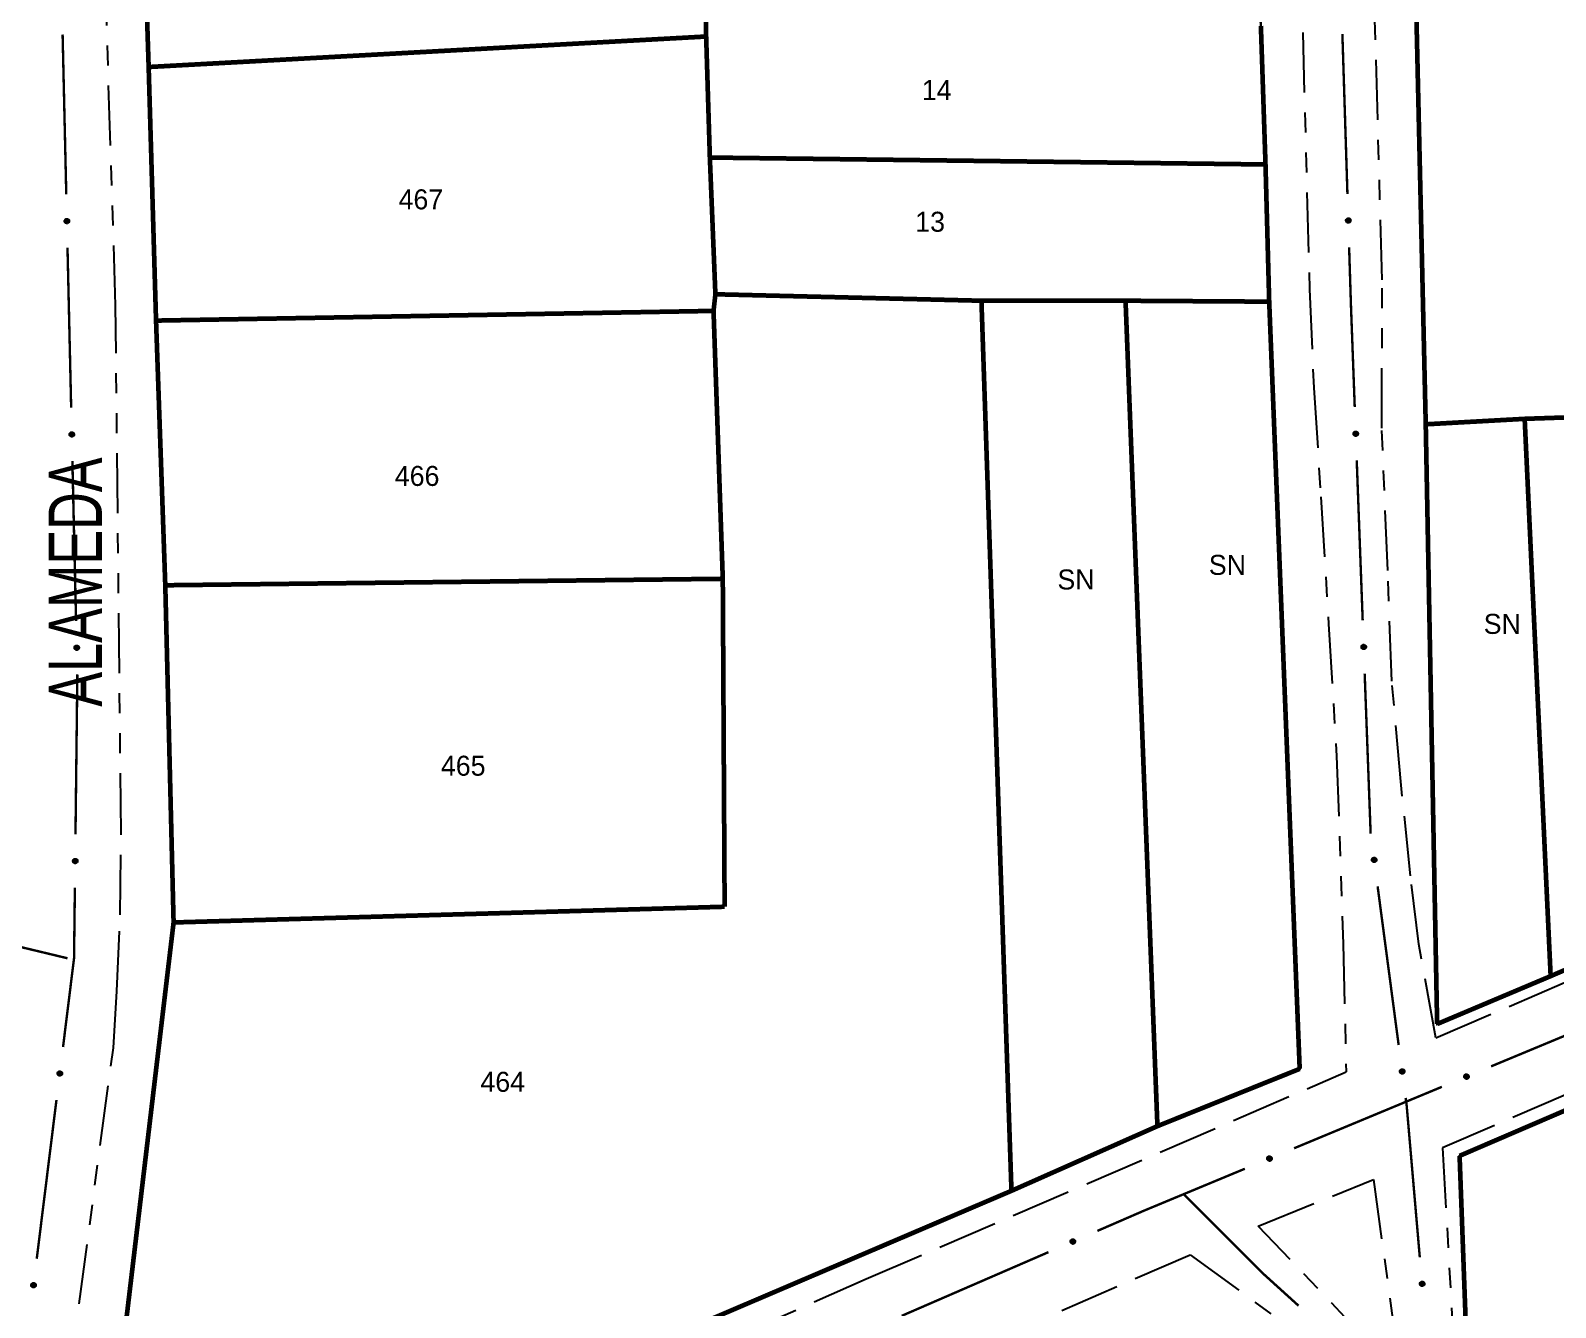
# Model space of a CAD drawing. Extents: x 205807 to 207855, y 4874692 to 4876446.
# Drawn here: x 206263 to 206377.4, y 4875396.5 to 4875492.3 of the extents above; entities that cross this region are included whole.
import ezdxf
from ezdxf.enums import TextEntityAlignment as Align

# ---------------------------------------------------------------- set-up
doc = ezdxf.new("R2010")
doc.units = 0
doc.header["$LTSCALE"] = 1.5
doc.header["$MEASUREMENT"] = 0
doc.linetypes.add('TRACO_11', pattern=[8, 3, -1, 3, -1])
doc.linetypes.add('TRACO_25', pattern=[8, 3, -1, 1, -1, 1, -1])
for name, color, linetype in [('CD_MALHA_LOTES', 7, 'CONTINUOUS'), ('RU-QUADRA', 210, 'CONTINUOUS'), ('SV-EIXO-RUA-N-PAV', 6, 'CONTINUOUS'), ('SV-EIXO-RUA-PAV', 20, 'CONTINUOUS'), ('SV-RUA-NAO-PAV', 7, 'CONTINUOUS'), ('SV-RUA-PAVIM', 7, 'CONTINUOUS'), ('SV-TXT-RUA-N-PAV', 7, 'CONTINUOUS'), ('Th_NmrPort', 1, 'CONTINUOUS')]:
    doc.layers.add(name, color=color, linetype=linetype)
doc.styles.add('ARIAL', font='ARIAL.SHX')

msp = doc.modelspace()

# ---------------------------------------------------------------- linework, layer by layer
at = {"layer": 'CD_MALHA_LOTES', "linetype": 'Continuous', "const_width": 0.35, "flags": 128}
for points in [[(206271.858498, 4875489.53883), (206271.027145, 4875515.276124)], [(206366.616194, 4875507.296839), (206367.633539, 4875462.744145)], [(206313.668611, 4875491.82505), (206313.668611, 4875493.210638)], [(206355.270887, 4875492.621763), (206355.617284, 4875482.229854)], [(206313.668611, 4875491.82505), (206271.858498, 4875489.53883)], [(206313.945729, 4875482.749449), (206313.668611, 4875491.82505)], [(206271.858498, 4875489.53883), (206272.412733, 4875470.521636)], [(206314.361405, 4875472.496099), (206313.945729, 4875482.749449)], [(206313.945729, 4875482.749449), (206355.617284, 4875482.229854)], [(206355.617284, 4875482.229854), (206355.894402, 4875471.941864)], [(206314.222847, 4875471.24907), (206314.361405, 4875472.496099)], [(206334.313871, 4875472.011143), (206314.361405, 4875472.496099)], [(206334.313871, 4875472.011143), (206345.121456, 4875472.011143)], [(206336.565451, 4875405.260448), (206334.313871, 4875472.011143)], [(206345.121456, 4875472.011143), (206355.894402, 4875471.941864)], [(206347.511595, 4875410.110005), (206345.121456, 4875472.011143)], [(206272.412733, 4875470.521636), (206314.222847, 4875471.24907)], [(206314.222847, 4875471.24907), (206314.91564, 4875451.158046)], [(206355.894402, 4875471.941864), (206358.180622, 4875414.405328)], [(206273.105527, 4875450.67309), (206272.412733, 4875470.521636)], [(206367.633539, 4875462.744145), (206375.053163, 4875463.154754)], [(206375.053163, 4875463.154754), (206384.232669, 4875463.462447)], [(206377.001885, 4875421.359793), (206375.053163, 4875463.154754)], [(206367.633539, 4875462.744145), (206368.489046, 4875417.770042)], [(206370.172685, 4875407.883727), (206474.895876, 4875452.904326)], [(206314.91564, 4875451.158046), (206273.105527, 4875450.67309)], [(206273.105527, 4875450.67309), (206273.729041, 4875425.386111)], [(206315.054199, 4875426.563861), (206314.91564, 4875451.158046)], [(206273.729041, 4875425.386111), (206315.054199, 4875426.563861)], [(206267.840293, 4875375.920625), (206273.729041, 4875425.386111)], [(206377.001885, 4875421.359793), (206387.155753, 4875425.770059)], [(206368.489046, 4875417.770042), (206377.001885, 4875421.359793)], [(206358.180622, 4875414.405328), (206347.511595, 4875410.110005)], [(206347.511595, 4875410.110005), (206336.565451, 4875405.260448)], [(206370.643294, 4875395.08176), (206370.172685, 4875407.883727)], [(206336.565451, 4875405.260448), (206267.840293, 4875375.920625)]]:
    msp.add_lwpolyline(points, dxfattribs=at)
at = {"layer": 'RU-QUADRA', "linetype": 'Continuous', "const_width": 0.18, "flags": 128}
msp.add_lwpolyline([(206387.155753, 4875425.770059), (206377.001885, 4875421.359793), (206368.489046, 4875417.770042), (206367.633539, 4875462.744145), (206366.616194, 4875507.296839), (206366.230304, 4875532.800625), (206365.388364, 4875569.775853), (206368.054509, 4875571.459734), (206389.804643, 4875571.740381)], dxfattribs=at)
for points in [[(206351.737638, 4875571.219234), (206318.622088, 4875569.972205), (206296.833719, 4875569.071573), (206269.710836, 4875568.067022), (206270.40363, 4875541.948691), (206270.611468, 4875530.275113), (206271.027145, 4875515.276124), (206271.858498, 4875489.53883), (206272.412733, 4875470.521636), (206273.105527, 4875450.67309), (206273.729041, 4875425.386111), (206267.840293, 4875375.920625), (206336.565451, 4875405.260448), (206347.511595, 4875410.110005), (206358.180622, 4875414.405328), (206355.894402, 4875471.941864), (206355.617284, 4875482.229854), (206355.270887, 4875492.621763), (206354.578093, 4875504.780296), (206353.74674, 4875522.065505)], [(206370.172685, 4875407.883727), (206370.639646, 4875393.874907), (206491.348981, 4875361.36277), (206477.4569, 4875454.404684)]]:
    msp.add_lwpolyline(points, close=True, dxfattribs=at)
at = {"layer": 'SV-EIXO-RUA-N-PAV', "const_width": 0.18}
for points in [[(206265.405051, 4875491.9771), (206265.680208, 4875479.980255)], [(206361.382448, 4875492.017127), (206361.761207, 4875480.023106)], [(206265.771927, 4875475.981307), (206266.047084, 4875463.984462)], [(206361.88746, 4875476.025099), (206362.013713, 4875472.027092)], [(206362.013713, 4875472.027092), (206362.026344, 4875471.62709)], [(206362.026344, 4875471.62709), (206362.30937, 4875464.032563)], [(206266.138803, 4875459.985514), (206266.41396, 4875447.988669)], [(206362.458335, 4875460.035338), (206362.90523, 4875448.043662)], [(206266.509005, 4875443.844698), (206266.371166, 4875431.99056)], [(206266.505679, 4875443.989721), (206266.509005, 4875443.844698)], [(206363.054195, 4875444.046437), (206363.501089, 4875432.054762)], [(206266.324658, 4875427.990831), (206266.266522, 4875422.991169)], [(206364.025538, 4875428.089343), (206365.602114, 4875416.19336)], [(206260.698352, 4875423.919686), (206265.559946, 4875422.751396)], [(206266.266522, 4875422.991169), (206266.263143, 4875422.700577)], [(206266.263143, 4875422.700577), (206265.436598, 4875416.042295)], [(206265.559946, 4875422.751396), (206265.771419, 4875422.700577)], [(206264.943828, 4875412.072764), (206263.46552, 4875400.16417)], [(206366.127639, 4875412.228032), (206366.205996, 4875411.636793)], [(206366.205996, 4875411.636793), (206367.187832, 4875400.275548)], [(206349.487388, 4875404.998522), (206355.144243, 4875399.341668)], [(206355.144243, 4875399.341668), (206355.388074, 4875399.097837)], [(206355.388074, 4875399.097837), (206358.096508, 4875396.643318)]]:
    msp.add_lwpolyline(points, dxfattribs=at)
at = {"layer": 'SV-EIXO-RUA-N-PAV'}
for points in [[(206265.832824, 4875478.126948), (206265.868667, 4875478.093671), (206265.892667, 4875478.057742), (206265.904059, 4875478.022014), (206265.905894, 4875477.987817), (206265.90383, 4875477.95262), (206265.893921, 4875477.917594), (206265.874311, 4875477.881155), (206265.841182, 4875477.844966), (206265.802761, 4875477.822799), (206265.768331, 4875477.809756), (206265.732782, 4875477.80579), (206265.698624, 4875477.808367), (206265.662581, 4875477.819864), (206265.625847, 4875477.840097), (206265.590264, 4875477.87429), (206265.566976, 4875477.909675), (206265.556865, 4875477.944523), (206265.553104, 4875477.980286), (206265.555641, 4875478.016193), (206265.565567, 4875478.05052), (206265.586005, 4875478.087468), (206265.620219, 4875478.122142), (206265.655246, 4875478.145771), (206265.689942, 4875478.15637), (206265.725235, 4875478.15928), (206265.760562, 4875478.157639), (206265.796186, 4875478.149144), (206265.832824, 4875478.126948)], [(206361.929824, 4875478.171186), (206361.965952, 4875478.13822), (206361.990262, 4875478.102499), (206362.001962, 4875478.066871), (206362.004092, 4875478.032691), (206362.002333, 4875477.997478), (206361.992726, 4875477.962367), (206361.973432, 4875477.92576), (206361.940617, 4875477.889286), (206361.902388, 4875477.866788), (206361.868072, 4875477.853449), (206361.832559, 4875477.849175), (206361.79838, 4875477.851458), (206361.762239, 4875477.862643), (206361.725332, 4875477.882558), (206361.689455, 4875477.916442), (206361.665862, 4875477.951625), (206361.65545, 4875477.986384), (206361.65138, 4875478.022113), (206361.653608, 4875478.058041), (206361.663236, 4875478.092452), (206361.683354, 4875478.129576), (206361.717268, 4875478.164544), (206361.75209, 4875478.188475), (206361.786693, 4875478.199372), (206361.821959, 4875478.202587), (206361.857299, 4875478.201252), (206361.892995, 4875478.193064), (206361.929824, 4875478.171186)], [(206266.1997, 4875462.131155), (206266.235543, 4875462.097878), (206266.259543, 4875462.061949), (206266.270935, 4875462.026221), (206266.27277, 4875461.992024), (206266.270706, 4875461.956827), (206266.260797, 4875461.921801), (206266.241187, 4875461.885362), (206266.208058, 4875461.849172), (206266.169637, 4875461.827006), (206266.135207, 4875461.813963), (206266.099658, 4875461.809997), (206266.0655, 4875461.812574), (206266.029457, 4875461.824071), (206265.992723, 4875461.844304), (206265.95714, 4875461.878497), (206265.933852, 4875461.913882), (206265.923741, 4875461.948729), (206265.91998, 4875461.984492), (206265.922517, 4875462.0204), (206265.932443, 4875462.054727), (206265.952881, 4875462.091675), (206265.987095, 4875462.126349), (206266.022122, 4875462.149978), (206266.056818, 4875462.160576), (206266.092111, 4875462.163486), (206266.127438, 4875462.161846), (206266.163062, 4875462.153351), (206266.1997, 4875462.131155)], [(206362.488506, 4875462.181631), (206362.524821, 4875462.148871), (206362.549333, 4875462.113289), (206362.561236, 4875462.077728), (206362.56356, 4875462.04356), (206362.562, 4875462.008338), (206362.552594, 4875461.973173), (206362.533508, 4875461.936457), (206362.5009, 4875461.899797), (206362.4628, 4875461.877082), (206362.42856, 4875461.863548), (206362.393072, 4875461.859073), (206362.358881, 4875461.861161), (206362.322677, 4875461.872141), (206362.285657, 4875461.891846), (206362.249588, 4875461.925526), (206362.225796, 4875461.960574), (206362.215186, 4875461.995273), (206362.210914, 4875462.030979), (206362.212937, 4875462.066919), (206362.22237, 4875462.101384), (206362.242277, 4875462.138621), (206362.275991, 4875462.173781), (206362.310676, 4875462.19791), (206362.345217, 4875462.209004), (206362.380464, 4875462.212419), (206362.415811, 4875462.211284), (206362.451553, 4875462.2033), (206362.488506, 4875462.181631)], [(206266.566576, 4875446.135362), (206266.602419, 4875446.102085), (206266.626419, 4875446.066156), (206266.637811, 4875446.030427), (206266.639646, 4875445.996231), (206266.637582, 4875445.961034), (206266.627673, 4875445.926008), (206266.608063, 4875445.889568), (206266.574934, 4875445.853379), (206266.536513, 4875445.831212), (206266.502083, 4875445.818169), (206266.466534, 4875445.814203), (206266.432376, 4875445.816781), (206266.396333, 4875445.828277), (206266.359599, 4875445.84851), (206266.324016, 4875445.882703), (206266.300728, 4875445.918089), (206266.290617, 4875445.952936), (206266.286856, 4875445.988699), (206266.289393, 4875446.024607), (206266.299319, 4875446.058933), (206266.319757, 4875446.095882), (206266.353971, 4875446.130555), (206266.388998, 4875446.154185), (206266.423694, 4875446.164783), (206266.458987, 4875446.167693), (206266.494314, 4875446.166053), (206266.529938, 4875446.157557), (206266.566576, 4875446.135362)], [(206363.084365, 4875446.19273), (206363.120681, 4875446.15997), (206363.145193, 4875446.124388), (206363.157095, 4875446.088827), (206363.159419, 4875446.05466), (206363.15786, 4875446.019437), (206363.148453, 4875445.984272), (206363.129367, 4875445.947556), (206363.09676, 4875445.910896), (206363.058659, 4875445.888182), (206363.02442, 4875445.874647), (206362.988932, 4875445.870172), (206362.95474, 4875445.87226), (206362.918536, 4875445.88324), (206362.881517, 4875445.902945), (206362.845447, 4875445.936625), (206362.821656, 4875445.971673), (206362.811046, 4875446.006372), (206362.806773, 4875446.042078), (206362.808796, 4875446.078018), (206362.818229, 4875446.112483), (206362.838136, 4875446.14972), (206362.87185, 4875446.18488), (206362.906536, 4875446.209009), (206362.941077, 4875446.220103), (206362.976324, 4875446.223518), (206363.011671, 4875446.222384), (206363.047413, 4875446.214399), (206363.084365, 4875446.19273)], [(206266.459656, 4875430.133086), (206266.494327, 4875430.098591), (206266.517071, 4875430.061854), (206266.527222, 4875430.025753), (206266.527874, 4875429.991513), (206266.524596, 4875429.956409), (206266.513482, 4875429.921746), (206266.492625, 4875429.886006), (206266.458265, 4875429.850983), (206266.419101, 4875429.830157), (206266.384241, 4875429.818312), (206266.348576, 4875429.815576), (206266.314528, 4875429.819332), (206266.278903, 4875429.832068), (206266.242891, 4875429.853558), (206266.20851, 4875429.88896), (206266.186459, 4875429.925129), (206266.177558, 4875429.960305), (206266.175035, 4875429.996176), (206266.178811, 4875430.031975), (206266.189917, 4875430.065938), (206266.211619, 4875430.102158), (206266.247011, 4875430.135629), (206266.282834, 4875430.158034), (206266.317875, 4875430.167427), (206266.353247, 4875430.169116), (206266.388496, 4875430.166256), (206266.423806, 4875430.156535), (206266.459656, 4875430.133086)], [(206363.853024, 4875430.228904), (206363.892269, 4875430.199717), (206363.92003, 4875430.166607), (206363.935235, 4875430.132328), (206363.940773, 4875430.098533), (206363.942545, 4875430.06332), (206363.936499, 4875430.027425), (206363.920963, 4875429.989071), (206363.891961, 4875429.949498), (206363.856174, 4875429.923289), (206363.823364, 4875429.906583), (206363.788457, 4875429.89878), (206363.754221, 4875429.897632), (206363.717142, 4875429.905145), (206363.678428, 4875429.921269), (206363.639342, 4875429.951395), (206363.612349, 4875429.984041), (206363.598512, 4875430.017584), (206363.590889, 4875430.052727), (206363.589511, 4875430.088698), (206363.595649, 4875430.1239), (206363.611953, 4875430.162849), (206363.642199, 4875430.201034), (206363.674452, 4875430.228328), (206363.707792, 4875430.242632), (206363.74256, 4875430.249358), (206363.777856, 4875430.251565), (206363.814192, 4875430.246989), (206363.853024, 4875430.228904)], [(206265.317155, 4875414.186554), (206265.347759, 4875414.148404), (206265.366259, 4875414.109357), (206265.372316, 4875414.072349), (206265.369142, 4875414.03825), (206265.361964, 4875414.003732), (206265.34705, 4875413.970526), (206265.322333, 4875413.937338), (206265.284278, 4875413.90637), (206265.243033, 4875413.890047), (206265.207069, 4875413.882167), (206265.171322, 4875413.883431), (206265.137906, 4875413.890965), (206265.103926, 4875413.907598), (206265.070538, 4875413.932974), (206265.040325, 4875413.971993), (206265.02245, 4875414.010398), (206265.017531, 4875414.046348), (206265.019028, 4875414.082277), (206265.026778, 4875414.11743), (206265.041606, 4875414.149941), (206265.067217, 4875414.183512), (206265.106124, 4875414.212822), (206265.144224, 4875414.231087), (206265.180096, 4875414.236509), (206265.215435, 4875414.234239), (206265.250144, 4875414.227461), (206265.284148, 4875414.213859), (206265.317155, 4875414.186554)], [(206365.955126, 4875414.367594), (206365.994371, 4875414.338407), (206366.022131, 4875414.305297), (206366.037337, 4875414.271017), (206366.042875, 4875414.237222), (206366.044646, 4875414.20201), (206366.0386, 4875414.166114), (206366.023064, 4875414.127761), (206365.994062, 4875414.088187), (206365.958275, 4875414.061978), (206365.925466, 4875414.045273), (206365.890558, 4875414.037469), (206365.856322, 4875414.036321), (206365.819244, 4875414.043835), (206365.78053, 4875414.059958), (206365.741443, 4875414.090084), (206365.71445, 4875414.122731), (206365.700613, 4875414.156274), (206365.69299, 4875414.191417), (206365.691612, 4875414.227388), (206365.69775, 4875414.262589), (206365.714054, 4875414.301539), (206365.7443, 4875414.339723), (206365.776554, 4875414.367018), (206365.809893, 4875414.381322), (206365.844661, 4875414.388048), (206365.879957, 4875414.390254), (206365.916293, 4875414.385679), (206365.955126, 4875414.367594)], [(206263.346078, 4875398.308429), (206263.376681, 4875398.270279), (206263.395182, 4875398.231232), (206263.401239, 4875398.194224), (206263.398064, 4875398.160125), (206263.390887, 4875398.125607), (206263.375973, 4875398.092401), (206263.351256, 4875398.059213), (206263.313201, 4875398.028245), (206263.271956, 4875398.011922), (206263.235991, 4875398.004043), (206263.200245, 4875398.005306), (206263.166828, 4875398.01284), (206263.132848, 4875398.029473), (206263.09946, 4875398.054849), (206263.069247, 4875398.093868), (206263.051372, 4875398.132273), (206263.046453, 4875398.168223), (206263.047951, 4875398.204152), (206263.0557, 4875398.239305), (206263.070528, 4875398.271816), (206263.096139, 4875398.305387), (206263.135046, 4875398.334697), (206263.173147, 4875398.352962), (206263.209018, 4875398.358384), (206263.244357, 4875398.356114), (206263.279067, 4875398.349336), (206263.31307, 4875398.335734), (206263.346078, 4875398.308429)], [(206367.457331, 4875398.4356), (206367.495206, 4875398.404656), (206367.52143, 4875398.370316), (206367.535058, 4875398.33538), (206367.539051, 4875398.301367), (206367.539218, 4875398.266111), (206367.531543, 4875398.230528), (206367.514277, 4875398.192921), (206367.483502, 4875398.15471), (206367.446559, 4875398.130158), (206367.413023, 4875398.114964), (206367.377796, 4875398.108758), (206367.343543, 4875398.109171), (206367.306845, 4875398.118365), (206367.268906, 4875398.136235), (206367.231232, 4875398.168109), (206367.205753, 4875398.201951), (206367.193458, 4875398.23609), (206367.187444, 4875398.271543), (206367.187705, 4875398.30754), (206367.19544, 4875398.342425), (206367.213501, 4875398.380592), (206367.245454, 4875398.41736), (206367.278918, 4875398.443157), (206367.312874, 4875398.455928), (206367.347912, 4875398.461063), (206367.383272, 4875398.46166), (206367.419362, 4875398.455434), (206367.457331, 4875398.4356)]]:
    msp.add_lwpolyline(points, close=True, dxfattribs=at)
for points in [[(206265.555641, 4875478.016193), (206265.566976, 4875477.909675)], [(206265.561339, 4875478.029032), (206265.577984, 4875477.898386)], [(206265.565567, 4875478.05052), (206265.590264, 4875477.87429)], [(206265.578291, 4875478.063543), (206265.607414, 4875477.864939)], [(206265.586005, 4875478.087468), (206265.625847, 4875477.840097)], [(206265.604729, 4875478.101001), (206265.643633, 4875477.833012)], [(206265.620219, 4875478.122142), (206265.662581, 4875477.819864)], [(206265.636781, 4875478.131764), (206265.679445, 4875477.81882)], [(206265.655246, 4875478.145771), (206265.698624, 4875477.808367)], [(206265.671905, 4875478.147583), (206265.715132, 4875477.810084)], [(206265.689942, 4875478.15637), (206265.732782, 4875477.80579)], [(206265.707217, 4875478.155218), (206265.747904, 4875477.809471)], [(206265.725235, 4875478.15928), (206265.768331, 4875477.809756)], [(206265.74408, 4875478.154698), (206265.787214, 4875477.821292)], [(206265.760562, 4875478.157639), (206265.802761, 4875477.822799)], [(206265.778341, 4875478.14866), (206265.822307, 4875477.838475)], [(206265.796186, 4875478.149144), (206265.841182, 4875477.844966)], [(206265.812727, 4875478.137164), (206265.855785, 4875477.86654)], [(206265.832824, 4875478.126948), (206265.874311, 4875477.881155)], [(206265.851611, 4875478.108029), (206265.883525, 4875477.906758)], [(206265.868667, 4875478.093671), (206265.893921, 4875477.917594)], [(206265.882437, 4875478.073249), (206265.897686, 4875477.943935)], [(206265.892667, 4875478.057742), (206265.90383, 4875477.95262)], [(206361.653608, 4875478.058041), (206361.665862, 4875477.951625)], [(206361.659194, 4875478.070929), (206361.676967, 4875477.940431)], [(206361.663236, 4875478.092452), (206361.689455, 4875477.916442)], [(206361.675847, 4875478.105585), (206361.706685, 4875477.907239)], [(206361.683354, 4875478.129576), (206361.725332, 4875477.882558)], [(206361.701961, 4875478.14327), (206361.743178, 4875477.875627)], [(206361.717268, 4875478.164544), (206361.762239, 4875477.862643)], [(206361.733746, 4875478.174308), (206361.779112, 4875477.861744)], [(206361.75209, 4875478.188475), (206361.79838, 4875477.851458)], [(206361.768732, 4875478.19043), (206361.814873, 4875477.853317)], [(206361.786693, 4875478.199372), (206361.832559, 4875477.849175)], [(206361.803977, 4875478.198369), (206361.847648, 4875477.852987)], [(206361.821959, 4875478.202587), (206361.868072, 4875477.853449)], [(206361.840844, 4875478.198168), (206361.886855, 4875477.865147)], [(206361.857299, 4875478.201252), (206361.902388, 4875477.866788)], [(206361.875155, 4875478.192426), (206361.921798, 4875477.882633)], [(206361.892995, 4875478.193064), (206361.940617, 4875477.889286)], [(206361.909639, 4875478.181228), (206361.955033, 4875477.910986)], [(206361.929824, 4875478.171186), (206361.973432, 4875477.92576)], [(206361.948774, 4875478.152429), (206361.982425, 4875477.951442)], [(206361.965952, 4875478.13822), (206361.992726, 4875477.962367)], [(206361.979898, 4875478.117917), (206361.996264, 4875477.98874)], [(206361.990262, 4875478.102499), (206362.002333, 4875477.997478)], [(206265.922517, 4875462.0204), (206265.933852, 4875461.913882)], [(206265.928215, 4875462.033239), (206265.94486, 4875461.902592)], [(206265.932443, 4875462.054727), (206265.95714, 4875461.878497)], [(206265.945167, 4875462.06775), (206265.97429, 4875461.869145)], [(206265.952881, 4875462.091675), (206265.992723, 4875461.844304)], [(206265.971605, 4875462.105208), (206266.010509, 4875461.837219)], [(206265.987095, 4875462.126349), (206266.029457, 4875461.824071)], [(206266.003657, 4875462.135971), (206266.046321, 4875461.823027)], [(206266.022122, 4875462.149978), (206266.0655, 4875461.812574)], [(206266.038781, 4875462.15179), (206266.082008, 4875461.814291)], [(206266.056818, 4875462.160576), (206266.099658, 4875461.809997)], [(206266.074093, 4875462.159424), (206266.11478, 4875461.813678)], [(206266.092111, 4875462.163486), (206266.135207, 4875461.813963)], [(206266.110956, 4875462.158905), (206266.15409, 4875461.825498)], [(206266.127438, 4875462.161846), (206266.169637, 4875461.827006)], [(206266.145217, 4875462.152866), (206266.189183, 4875461.842682)], [(206266.163062, 4875462.153351), (206266.208058, 4875461.849172)], [(206266.179603, 4875462.141371), (206266.222661, 4875461.870747)], [(206266.1997, 4875462.131155), (206266.241187, 4875461.885362)], [(206266.218487, 4875462.112235), (206266.250401, 4875461.910965)], [(206266.235543, 4875462.097878), (206266.260797, 4875461.921801)], [(206266.249313, 4875462.077456), (206266.264562, 4875461.948142)], [(206266.259543, 4875462.061949), (206266.270706, 4875461.956827)], [(206362.212937, 4875462.066919), (206362.225796, 4875461.960574)], [(206362.21845, 4875462.079838), (206362.236964, 4875461.949443)], [(206362.22237, 4875462.101384), (206362.249588, 4875461.925526)], [(206362.234906, 4875462.114588), (206362.26687, 4875461.916421)], [(206362.242277, 4875462.138621), (206362.285657, 4875461.891846)], [(206362.260805, 4875462.152421), (206362.303542, 4875461.885016)], [(206362.275991, 4875462.173781), (206362.322677, 4875461.872141)], [(206362.292413, 4875462.183639), (206362.339554, 4875461.871338)], [(206362.310676, 4875462.19791), (206362.358881, 4875461.861161)], [(206362.327307, 4875462.19996), (206362.375363, 4875461.863114)], [(206362.345217, 4875462.209004), (206362.393072, 4875461.859073)], [(206362.362506, 4875462.208099), (206362.408139, 4875461.86297)], [(206362.380464, 4875462.212419), (206362.42856, 4875461.863548)], [(206362.399374, 4875462.208108), (206362.447277, 4875461.875353)], [(206362.415811, 4875462.211284), (206362.4628, 4875461.877082)], [(206362.433717, 4875462.20256), (206362.48212, 4875461.893037)], [(206362.451553, 4875462.2033), (206362.5009, 4875461.899797)], [(206362.468264, 4875462.191558), (206362.515193, 4875461.921579)], [(206362.488506, 4875462.181631), (206362.533508, 4875461.936457)], [(206362.507562, 4875462.162983), (206362.542354, 4875461.96219)], [(206362.524821, 4875462.148871), (206362.552594, 4875461.973173)], [(206362.538882, 4875462.128648), (206362.555982, 4875461.999565)], [(206362.549333, 4875462.113289), (206362.562, 4875462.008338)], [(206266.289393, 4875446.024607), (206266.300728, 4875445.918089)], [(206266.295091, 4875446.037446), (206266.311736, 4875445.906799)], [(206266.299319, 4875446.058933), (206266.324016, 4875445.882703)], [(206266.312043, 4875446.071957), (206266.341166, 4875445.873352)], [(206266.319757, 4875446.095882), (206266.359599, 4875445.84851)], [(206266.338481, 4875446.109415), (206266.377385, 4875445.841426)], [(206266.353971, 4875446.130555), (206266.396333, 4875445.828277)], [(206266.370533, 4875446.140177), (206266.413197, 4875445.827233)], [(206266.388998, 4875446.154185), (206266.432376, 4875445.816781)], [(206266.405657, 4875446.155997), (206266.448884, 4875445.818498)], [(206266.423694, 4875446.164783), (206266.466534, 4875445.814203)], [(206266.440969, 4875446.163631), (206266.481656, 4875445.817884)], [(206266.458987, 4875446.167693), (206266.502083, 4875445.818169)], [(206266.477832, 4875446.163112), (206266.520966, 4875445.829705)], [(206266.494314, 4875446.166053), (206266.536513, 4875445.831212)], [(206266.512093, 4875446.157073), (206266.556059, 4875445.846888)], [(206266.529938, 4875446.157557), (206266.574934, 4875445.853379)], [(206266.546479, 4875446.145578), (206266.589537, 4875445.874954)], [(206266.566576, 4875446.135362), (206266.608063, 4875445.889568)], [(206266.585363, 4875446.116442), (206266.617277, 4875445.915172)], [(206266.602419, 4875446.102085), (206266.627673, 4875445.926008)], [(206266.616189, 4875446.081662), (206266.631438, 4875445.952348)], [(206266.626419, 4875446.066156), (206266.637582, 4875445.961034)], [(206362.808796, 4875446.078018), (206362.821656, 4875445.971673)], [(206362.81431, 4875446.090937), (206362.832824, 4875445.960542)], [(206362.818229, 4875446.112483), (206362.845447, 4875445.936625)], [(206362.830766, 4875446.125687), (206362.862729, 4875445.92752)], [(206362.838136, 4875446.14972), (206362.881517, 4875445.902945)], [(206362.856665, 4875446.16352), (206362.899402, 4875445.896115)], [(206362.87185, 4875446.18488), (206362.918536, 4875445.88324)], [(206362.888273, 4875446.194739), (206362.935414, 4875445.882437)], [(206362.906536, 4875446.209009), (206362.95474, 4875445.87226)], [(206362.923167, 4875446.211059), (206362.971222, 4875445.874214)], [(206362.941077, 4875446.220103), (206362.988932, 4875445.870172)], [(206362.958366, 4875446.219198), (206363.003999, 4875445.87407)], [(206362.976324, 4875446.223518), (206363.02442, 4875445.874647)], [(206362.995233, 4875446.219207), (206363.043136, 4875445.886452)], [(206363.011671, 4875446.222384), (206363.058659, 4875445.888182)], [(206363.029577, 4875446.213659), (206363.077979, 4875445.904136)], [(206363.047413, 4875446.214399), (206363.09676, 4875445.910896)], [(206363.064123, 4875446.202657), (206363.111052, 4875445.932678)], [(206363.084365, 4875446.19273), (206363.129367, 4875445.947556)], [(206363.103422, 4875446.174082), (206363.138214, 4875445.973289)], [(206363.120681, 4875446.15997), (206363.148453, 4875445.984272)], [(206363.134741, 4875446.139747), (206363.151841, 4875446.010664)], [(206363.145193, 4875446.124388), (206363.15786, 4875446.019437)], [(206266.178811, 4875430.031975), (206266.186459, 4875429.925129)], [(206266.184949, 4875430.044609), (206266.19707, 4875429.913465)], [(206266.189917, 4875430.065938), (206266.20851, 4875429.88896)], [(206266.203083, 4875430.078514), (206266.225326, 4875429.879021)], [(206266.211619, 4875430.102158), (206266.242891, 4875429.853558)], [(206266.2308, 4875430.115036), (206266.260421, 4875429.845863)], [(206266.247011, 4875430.135629), (206266.278903, 4875429.832068)], [(206266.263895, 4875430.144673), (206266.295722, 4875429.830441)], [(206266.282834, 4875430.158034), (206266.314528, 4875429.819332)], [(206266.299545, 4875430.159269), (206266.331086, 4875429.820478)], [(206266.317875, 4875430.167427), (206266.348576, 4875429.815576)], [(206266.3351, 4875430.165679), (206266.363816, 4875429.818733)], [(206266.353247, 4875430.169116), (206266.384241, 4875429.818312)], [(206266.371923, 4875430.163886), (206266.403512, 4875429.829188)], [(206266.388496, 4875430.166256), (206266.419101, 4875429.830157)], [(206266.405955, 4875430.156667), (206266.439177, 4875429.845149)], [(206266.423806, 4875430.156535), (206266.458265, 4875429.850983)], [(206266.439923, 4875430.143991), (206266.473605, 4875429.872041)], [(206266.459656, 4875430.133086), (206266.492625, 4875429.886006)], [(206266.477778, 4875430.113529), (206266.502718, 4875429.911276)], [(206266.494327, 4875430.098591), (206266.513482, 4875429.921746)], [(206266.507383, 4875430.077705), (206266.518155, 4875429.947941)], [(206266.517071, 4875430.061854), (206266.524596, 4875429.956409)], [(206363.589511, 4875430.088698), (206363.612349, 4875429.984041)], [(206363.59378, 4875430.10208), (206363.624517, 4875429.974014)], [(206363.595649, 4875430.1239), (206363.639342, 4875429.951395)], [(206363.606883, 4875430.138228), (206363.657406, 4875429.943961)], [(206363.611953, 4875430.162849), (206363.678428, 4875429.921269)], [(206363.629097, 4875430.178336), (206363.696878, 4875429.916158)], [(206363.642199, 4875430.201034), (206363.717142, 4875429.905145)], [(206363.657617, 4875430.212398), (206363.73402, 4875429.905939)], [(206363.674452, 4875430.228328), (206363.754221, 4875429.897632)], [(206363.690816, 4875430.231939), (206363.770445, 4875429.901131)], [(206363.707792, 4875430.242632), (206363.788457, 4875429.89878)], [(206363.725089, 4875430.243363), (206363.803089, 4875429.904081)], [(206363.74256, 4875430.249358), (206363.823364, 4875429.906583)], [(206363.761791, 4875430.246851), (206363.840883, 4875429.920102)], [(206363.777856, 4875430.251565), (206363.856174, 4875429.923289)], [(206363.796505, 4875430.244569), (206363.873902, 4875429.940995)], [(206363.814192, 4875430.246989), (206363.891961, 4875429.949498)], [(206363.831936, 4875430.236877), (206363.904134, 4875429.972531)], [(206363.853024, 4875430.228904), (206363.920963, 4875429.989071)], [(206363.873755, 4875430.212137), (206363.927342, 4875430.015524)], [(206363.892269, 4875430.199717), (206363.936499, 4875430.027425)], [(206363.908176, 4875430.180911), (206363.937381, 4875430.054019)], [(206363.92003, 4875430.166607), (206363.942545, 4875430.06332)], [(206265.026778, 4875414.11743), (206265.02245, 4875414.010398)], [(206265.034288, 4875414.1293), (206265.031692, 4875413.997623)], [(206265.041606, 4875414.149941), (206265.040325, 4875413.971993)], [(206265.056094, 4875414.160968), (206265.055926, 4875413.96024)], [(206265.067217, 4875414.183512), (206265.070538, 4875413.932974)], [(206265.087715, 4875414.194168), (206265.087099, 4875413.92337)], [(206265.106124, 4875414.212822), (206265.103926, 4875413.907598)], [(206265.123913, 4875414.219924), (206265.120457, 4875413.904104)], [(206265.144224, 4875414.231087), (206265.137906, 4875413.890965)], [(206265.160969, 4875414.230449), (206265.154488, 4875413.890255)], [(206265.180096, 4875414.236509), (206265.171322, 4875413.883431)], [(206265.197017, 4875414.232849), (206265.186819, 4875413.884866)], [(206265.215435, 4875414.234239), (206265.207069, 4875413.882167)], [(206265.23341, 4875414.226956), (206265.227433, 4875413.890824)], [(206265.250144, 4875414.227461), (206265.243033, 4875413.890047)], [(206265.266423, 4875414.215983), (206265.264658, 4875413.902703)], [(206265.284148, 4875414.213859), (206265.284278, 4875413.90637)], [(206265.298763, 4875414.199594), (206265.301873, 4875413.925583)], [(206265.317155, 4875414.186554), (206265.322333, 4875413.937338)], [(206265.332981, 4875414.165096), (206265.335185, 4875413.961323)], [(206265.347759, 4875414.148404), (206265.34705, 4875413.970526)], [(206265.358401, 4875414.12619), (206265.354619, 4875413.996035)], [(206265.366259, 4875414.109357), (206265.361964, 4875414.003732)], [(206365.691612, 4875414.227388), (206365.71445, 4875414.122731)], [(206365.695881, 4875414.24077), (206365.726619, 4875414.112704)], [(206365.69775, 4875414.262589), (206365.741443, 4875414.090084)], [(206365.708985, 4875414.276917), (206365.759507, 4875414.082651)], [(206365.714054, 4875414.301539), (206365.78053, 4875414.059958)], [(206365.731198, 4875414.317026), (206365.79898, 4875414.054847)], [(206365.7443, 4875414.339723), (206365.819244, 4875414.043835)], [(206365.759719, 4875414.351087), (206365.836122, 4875414.044629)], [(206365.776554, 4875414.367018), (206365.856322, 4875414.036321)], [(206365.792917, 4875414.370628), (206365.872547, 4875414.039821)], [(206365.809893, 4875414.381322), (206365.890558, 4875414.037469)], [(206365.827191, 4875414.382053), (206365.905191, 4875414.042771)], [(206365.844661, 4875414.388048), (206365.925466, 4875414.045273)], [(206365.863893, 4875414.38554), (206365.942985, 4875414.058791)], [(206365.879957, 4875414.390254), (206365.958275, 4875414.061978)], [(206365.898606, 4875414.383259), (206365.976003, 4875414.079685)], [(206365.916293, 4875414.385679), (206365.994062, 4875414.088187)], [(206365.934037, 4875414.375566), (206366.006235, 4875414.11122)], [(206365.955126, 4875414.367594), (206366.023064, 4875414.127761)], [(206365.975857, 4875414.350827), (206366.029443, 4875414.154213)], [(206365.994371, 4875414.338407), (206366.0386, 4875414.166114)], [(206366.010277, 4875414.319601), (206366.039482, 4875414.192708)], [(206366.022131, 4875414.305297), (206366.044646, 4875414.20201)], [(206263.0557, 4875398.239305), (206263.051372, 4875398.132273)], [(206263.06321, 4875398.251175), (206263.060614, 4875398.119498)], [(206263.070528, 4875398.271816), (206263.069247, 4875398.093868)], [(206263.085017, 4875398.282843), (206263.084849, 4875398.082115)], [(206263.096139, 4875398.305387), (206263.09946, 4875398.054849)], [(206263.116638, 4875398.316043), (206263.116022, 4875398.045245)], [(206263.135046, 4875398.334697), (206263.132848, 4875398.029473)], [(206263.152835, 4875398.341799), (206263.14938, 4875398.025979)], [(206263.173147, 4875398.352962), (206263.166828, 4875398.01284)], [(206263.189892, 4875398.352324), (206263.18341, 4875398.01213)], [(206263.209018, 4875398.358384), (206263.200245, 4875398.005306)], [(206263.225939, 4875398.354724), (206263.215741, 4875398.006741)], [(206263.244357, 4875398.356114), (206263.235991, 4875398.004043)], [(206263.262333, 4875398.348831), (206263.256356, 4875398.012699)], [(206263.279067, 4875398.349336), (206263.271956, 4875398.011922)], [(206263.295345, 4875398.337858), (206263.29358, 4875398.024578)], [(206263.31307, 4875398.335734), (206263.313201, 4875398.028245)], [(206263.327686, 4875398.321469), (206263.330796, 4875398.047458)], [(206263.346078, 4875398.308429), (206263.351256, 4875398.059213)], [(206263.361903, 4875398.286971), (206263.364107, 4875398.083198)], [(206263.376681, 4875398.270279), (206263.375973, 4875398.092401)], [(206263.387323, 4875398.248065), (206263.383541, 4875398.11791)], [(206263.395182, 4875398.231232), (206263.390887, 4875398.125607)], [(206367.187705, 4875398.30754), (206367.205753, 4875398.201951)], [(206367.19258, 4875398.320713), (206367.217453, 4875398.19138)], [(206367.19544, 4875398.342425), (206367.231232, 4875398.168109)], [(206367.207316, 4875398.356227), (206367.248938, 4875398.159861)], [(206367.213501, 4875398.380592), (206367.268906, 4875398.136235)], [(206367.231333, 4875398.395282), (206367.287104, 4875398.130289)], [(206367.245454, 4875398.41736), (206367.306845, 4875398.118365)], [(206367.261375, 4875398.42801), (206367.323742, 4875398.118389)], [(206367.278918, 4875398.443157), (206367.343543, 4875398.109171)], [(206367.295428, 4875398.446018), (206367.35991, 4875398.111928)], [(206367.312874, 4875398.455928), (206367.377796, 4875398.108758)], [(206367.330187, 4875398.45587), (206367.392655, 4875398.113388)], [(206367.347912, 4875398.461063), (206367.413023, 4875398.114964)], [(206367.36701, 4875398.457683), (206367.431139, 4875398.127671)], [(206367.383272, 4875398.46166), (206367.446559, 4875398.130158)], [(206367.401583, 4875398.453822), (206367.465075, 4875398.147039)], [(206367.419362, 4875398.455434), (206367.483502, 4875398.15471)], [(206367.436627, 4875398.444524), (206367.496712, 4875398.177165)], [(206367.457331, 4875398.4356), (206367.514277, 4875398.192921)], [(206367.477277, 4875398.417906), (206367.521853, 4875398.219056)], [(206367.495206, 4875398.404656), (206367.531543, 4875398.230528)], [(206367.510239, 4875398.385145), (206367.533635, 4875398.257054)], [(206367.52143, 4875398.370316), (206367.539218, 4875398.266111)]]:
    msp.add_lwpolyline(points, dxfattribs=at)
at = {"layer": 'SV-EIXO-RUA-PAV', "const_width": 0.18}
for points in [[(206372.535119, 4875414.593339), (206383.615722, 4875419.199882)], [(206357.760982, 4875408.451282), (206368.841585, 4875413.057825)], [(206346.509526, 4875403.77371), (206354.067447, 4875406.915767)], [(206345.761938, 4875403.449225), (206346.509526, 4875403.77371)], [(206343.009984, 4875402.25476), (206345.761938, 4875403.449225)], [(206328.332894, 4875395.884279), (206339.340712, 4875400.66214)]]:
    msp.add_lwpolyline(points, dxfattribs=at)
at = {"layer": 'SV-EIXO-RUA-PAV'}
for points in [[(206370.513422, 4875413.872072), (206370.531438, 4875413.917542), (206370.556219, 4875413.952937), (206370.585385, 4875413.976509), (206370.616589, 4875413.990619), (206370.650139, 4875414.001458), (206370.686374, 4875414.004924), (206370.727444, 4875413.999862), (206370.773183, 4875413.98211), (206370.807773, 4875413.954341), (206370.832413, 4875413.926983), (206370.848999, 4875413.895292), (206370.858983, 4875413.862524), (206370.861338, 4875413.824765), (206370.855802, 4875413.783195), (206370.836839, 4875413.737635), (206370.812306, 4875413.703101), (206370.783497, 4875413.681042), (206370.751531, 4875413.664569), (206370.717147, 4875413.653914), (206370.681558, 4875413.650717), (206370.639713, 4875413.656366), (206370.594993, 4875413.675679), (206370.560271, 4875413.699754), (206370.537813, 4875413.728246), (206370.522304, 4875413.760081), (206370.511023, 4875413.793599), (206370.506022, 4875413.829879), (206370.513422, 4875413.872072)], [(206355.739285, 4875407.730015), (206355.7573, 4875407.775485), (206355.782082, 4875407.81088), (206355.811247, 4875407.834452), (206355.842452, 4875407.848561), (206355.876001, 4875407.859401), (206355.912237, 4875407.862866), (206355.953307, 4875407.857804), (206355.999046, 4875407.840053), (206356.033636, 4875407.812283), (206356.058276, 4875407.784926), (206356.074862, 4875407.753235), (206356.084846, 4875407.720467), (206356.087201, 4875407.682708), (206356.081665, 4875407.641138), (206356.062702, 4875407.595578), (206356.038169, 4875407.561044), (206356.009359, 4875407.538985), (206355.977394, 4875407.522512), (206355.94301, 4875407.511856), (206355.907421, 4875407.508659), (206355.865576, 4875407.514309), (206355.820856, 4875407.533622), (206355.786134, 4875407.557697), (206355.763675, 4875407.586189), (206355.748166, 4875407.618024), (206355.736885, 4875407.651542), (206355.731885, 4875407.687822), (206355.739285, 4875407.730015)], [(206340.999718, 4875401.502222), (206341.017026, 4875401.547965), (206341.041255, 4875401.58374), (206341.070052, 4875401.607762), (206341.101034, 4875401.622354), (206341.134411, 4875401.633712), (206341.170589, 4875401.63774), (206341.211732, 4875401.633315), (206341.257741, 4875401.616275), (206341.292758, 4875401.589046), (206341.317819, 4875401.562074), (206341.334894, 4875401.530644), (206341.345385, 4875401.498035), (206341.348326, 4875401.460317), (206341.343435, 4875401.418666), (206341.325181, 4875401.372817), (206341.301187, 4875401.337907), (206341.272723, 4875401.315404), (206341.241017, 4875401.298437), (206341.206802, 4875401.287249), (206341.171267, 4875401.2835), (206341.12934, 4875401.2885), (206341.084325, 4875401.307117), (206341.049234, 4875401.330651), (206341.026336, 4875401.358791), (206341.010335, 4875401.390382), (206340.998536, 4875401.42372), (206340.992973, 4875401.459919), (206340.999718, 4875401.502222)]]:
    msp.add_lwpolyline(points, close=True, dxfattribs=at)
for points in [[(206370.506022, 4875413.829879), (206370.773183, 4875413.98211)], [(206370.511023, 4875413.793599), (206370.807773, 4875413.954341)], [(206370.511189, 4875413.849638), (206370.747782, 4875413.987896)], [(206370.512944, 4875413.813424), (206370.786076, 4875413.966872)], [(206370.513422, 4875413.872072), (206370.727444, 4875413.999862)], [(206370.51974, 4875413.779306), (206370.814815, 4875413.940399)], [(206370.522304, 4875413.760081), (206370.832413, 4875413.926983)], [(206370.524242, 4875413.896441), (206370.700242, 4875413.999165)], [(206370.531438, 4875413.917542), (206370.686374, 4875414.004924)], [(206370.532623, 4875413.744762), (206370.840086, 4875413.90805)], [(206370.537813, 4875413.728246), (206370.848999, 4875413.895292)], [(206370.545477, 4875413.93778), (206370.660461, 4875413.998882)], [(206370.552542, 4875413.714622), (206370.851397, 4875413.877287)], [(206370.556219, 4875413.952937), (206370.650139, 4875414.001458)], [(206370.560271, 4875413.699754), (206370.858983, 4875413.862524)], [(206370.580021, 4875413.687625), (206370.856196, 4875413.840861)], [(206370.594993, 4875413.675679), (206370.861338, 4875413.824765)], [(206370.620311, 4875413.668909), (206370.855956, 4875413.802339)], [(206370.639713, 4875413.656366), (206370.855802, 4875413.783195)], [(206370.664807, 4875413.657852), (206370.839335, 4875413.757008)], [(206370.681558, 4875413.650717), (206370.836839, 4875413.737635)], [(206370.703116, 4875413.654568), (206370.818836, 4875413.717454)], [(206370.717147, 4875413.653914), (206370.812306, 4875413.703101)], [(206355.731885, 4875407.687822), (206355.999046, 4875407.840053)], [(206355.736885, 4875407.651542), (206356.033636, 4875407.812283)], [(206355.737052, 4875407.707581), (206355.973644, 4875407.845838)], [(206355.738807, 4875407.671367), (206356.011939, 4875407.824815)], [(206355.739285, 4875407.730015), (206355.953307, 4875407.857804)], [(206355.745602, 4875407.637248), (206356.040678, 4875407.798342)], [(206355.748166, 4875407.618024), (206356.058276, 4875407.784926)], [(206355.750104, 4875407.754384), (206355.926105, 4875407.857108)], [(206355.7573, 4875407.775485), (206355.912237, 4875407.862866)], [(206355.758485, 4875407.602705), (206356.065948, 4875407.765993)], [(206355.763675, 4875407.586189), (206356.074862, 4875407.753235)], [(206355.77134, 4875407.795723), (206355.886324, 4875407.856824)], [(206355.778404, 4875407.572565), (206356.07726, 4875407.735229)], [(206355.782082, 4875407.81088), (206355.876001, 4875407.859401)], [(206355.786134, 4875407.557697), (206356.084846, 4875407.720467)], [(206355.805883, 4875407.545567), (206356.082059, 4875407.698803)], [(206355.820856, 4875407.533622), (206356.087201, 4875407.682708)], [(206355.846174, 4875407.526852), (206356.081818, 4875407.660282)], [(206355.865576, 4875407.514309), (206356.081665, 4875407.641138)], [(206355.89067, 4875407.515795), (206356.065198, 4875407.614951)], [(206355.907421, 4875407.508659), (206356.062702, 4875407.595578)], [(206355.928979, 4875407.512511), (206356.044698, 4875407.575396)], [(206355.94301, 4875407.511856), (206356.038169, 4875407.561044)], [(206340.992973, 4875401.459919), (206341.257741, 4875401.616275)], [(206340.997833, 4875401.479755), (206341.232253, 4875401.621666)], [(206340.998536, 4875401.42372), (206341.292758, 4875401.589046)], [(206340.999718, 4875401.502222), (206341.211732, 4875401.633315)], [(206341.00015, 4875401.443573), (206341.270869, 4875401.60124)], [(206341.007474, 4875401.409564), (206341.300015, 4875401.575215)], [(206341.010158, 4875401.526755), (206341.184544, 4875401.632197)], [(206341.010335, 4875401.390382), (206341.317819, 4875401.562074)], [(206341.017026, 4875401.547965), (206341.170589, 4875401.63774)], [(206341.020891, 4875401.375225), (206341.325784, 4875401.543262)], [(206341.026336, 4875401.358791), (206341.334894, 4875401.530644)], [(206341.03075, 4875401.568418), (206341.144772, 4875401.631296)], [(206341.041255, 4875401.58374), (206341.134411, 4875401.633712)], [(206341.041275, 4875401.345397), (206341.337571, 4875401.512678)], [(206341.049234, 4875401.330651), (206341.345385, 4875401.498035)], [(206341.069169, 4875401.318829), (206341.342935, 4875401.47633)], [(206341.084325, 4875401.307117), (206341.348326, 4875401.460317)], [(206341.109746, 4875401.300741), (206341.343292, 4875401.43781)], [(206341.12934, 4875401.2885), (206341.343435, 4875401.418666)], [(206341.154407, 4875401.290376), (206341.327377, 4875401.392227)], [(206341.171267, 4875401.2835), (206341.325181, 4875401.372817)], [(206341.192763, 4875401.287686), (206341.307493, 4875401.352359)], [(206341.206802, 4875401.287249), (206341.301187, 4875401.337907)]]:
    msp.add_lwpolyline(points, dxfattribs=at)
at = {"layer": 'SV-RUA-NAO-PAV', "linetype": 'TRACO_25'}
for points in [[(206368.382615, 4875416.724201, 5.990027), (206367.120965, 4875423.766762, 5.98184), (206366.495685, 4875428.884451, 6.063711), (206365.789047, 4875435.675001, 6.129208), (206365.090963, 4875443.476695, 6.202892), (206364.779267, 4875451.792341, 6.35026), (206364.336094, 4875462.442194, 6.35026), (206364.37461, 4875473.581222, 6.399383), (206363.50279, 4875504.12513, 6.448505), (206362.497928, 4875552.182712, 5.870962), (206361.28727, 4875575.258606, 5.870962), (206389.563729, 4875576.36443, 5.878738), (206421.859212, 4875577.142146, 5.645451), (206425.497653, 4875577.087006, 5.645451), (206427.495916, 4875576.229286, 5.645451), (206429.059573, 4875574.491475, 5.645451), (206431.964744, 4875549.995677, 5.661003), (206436.887152, 4875490.079702, 5.859033)], [(206263.45265, 4875372.986195, 7.185346), (206269.212735, 4875415.985122, 7.037978), (206269.471608, 4875420.242587, 7.037978), (206269.726957, 4875425.965165, 7.037978), (206269.78671, 4875432.087688, 7.037978), (206269.381305, 4875471.664561, 7.037978), (206266.734084, 4875555.197662, 6.135355), (206266.165, 4875568.551066, 6.135355), (206267.114932, 4875570.559438, 6.135355), (206269.799693, 4875571.943621, 6.135355), (206308.961521, 4875573.679453, 6.143131), (206354.740771, 4875575.140398, 6.104249), (206356.136085, 4875552.383003, 6.104249), (206358.082534, 4875504.119953, 6.342073), (206358.924483, 4875472.867671, 6.342073), (206359.235966, 4875465.467703, 6.252015), (206359.771713, 4875457.29329, 6.194705), (206360.351923, 4875447.788744, 6.137395), (206360.944412, 4875437.854113, 6.137395), (206361.446356, 4875423.776822, 5.998214), (206361.667434, 4875414.183138, 5.998214)], [(206368.89388, 4875408.478355, 6.014588), (206369.675264, 4875394.528917, 6.260202), (206490.705829, 4875361.95645, 5.842659), (206484.287666, 4875406.757003, 4.843831), (206477.882894, 4875448.436174, 4.557282), (206475.602154, 4875454.500905, 4.688276)], [(206363.708362, 4875406.114121, 5.859033), (206365.74107, 4875391.428433, 5.809911), (206355.066949, 4875402.619614, 5.965466)], [(206349.978685, 4875400.461495, 5.965466), (206361.238512, 4875392.205369, 5.818098), (206364.407418, 4875387.941749, 5.826285), (206365.65624, 4875384.223259, 5.908156), (206366.413369, 4875379.63782, 5.908156), (206368.454481, 4875349.950906, 6.145582), (206370.111737, 4875304.995703, 6.170144), (206370.544105, 4875266.72441, 6.456693), (206372.619274, 4875196.84302, 6.40757), (206371.468132, 4875195.309054, 6.40757), (206369.539745, 4875194.100833, 6.489441), (206355.66008, 4875193.298704, 6.653183), (206326.69792, 4875192.159797, 7.078914), (206324.450392, 4875226.586808, 7.414585)]]:
    msp.add_polyline3d(points, dxfattribs=at)
at = {"layer": 'SV-RUA-PAVIM', "linetype": 'TRACO_11'}
for points in [[(206368.382615, 4875416.724201, 5.965466), (206413.636151, 4875436.192131, 5.605233), (206473.998678, 4875462.533991, 4.786521)], [(206475.602154, 4875454.500905, 4.802896), (206411.351815, 4875426.778004, 5.621607), (206368.89388, 4875408.478355, 6.006402)], [(206263.45265, 4875372.986195, 7.185346), (206294.299312, 4875384.841105, 6.677745), (206325.67985, 4875398.649783, 6.35026), (206361.667434, 4875414.183138, 6.112834)], [(206355.066949, 4875402.619614, 5.859033), (206363.708362, 4875406.114121, 5.859033)], [(206266.660186, 4875364.516139, 7.029791), (206312.80845, 4875384.373842, 6.374822), (206349.978685, 4875400.461495, 5.859033)]]:
    msp.add_polyline3d(points, dxfattribs=at)

# ---------------------------------------------------------------- texts
at = {"layer": 'SV-TXT-RUA-N-PAV', "style": 'ARIAL', "width": 0.7}
msp.add_text('ALAMEDA ', height=4, rotation=90, dxfattribs=at).set_placement((206268.353974, 4875441.568572))
at = {"layer": 'Th_NmrPort', "color": 1}
for s, p in [('14', (206329.842191, 4875487.811701)), ('467', (206290.599598, 4875479.615871)), ('13', (206329.348304, 4875477.933968)), ('466', (206290.319045, 4875458.872632)), ('SN', (206351.365494, 4875452.202822)), ('SN', (206340.011684, 4875451.108529)), ('SN', (206371.979612, 4875447.776683)), ('465', (206293.776251, 4875437.14162)), ('464', (206296.739571, 4875413.435061))]:
    msp.add_text(s, height=1.5, dxfattribs=at).set_placement(p, align=Align.MIDDLE_LEFT)

doc.saveas('drawing.dxf')
